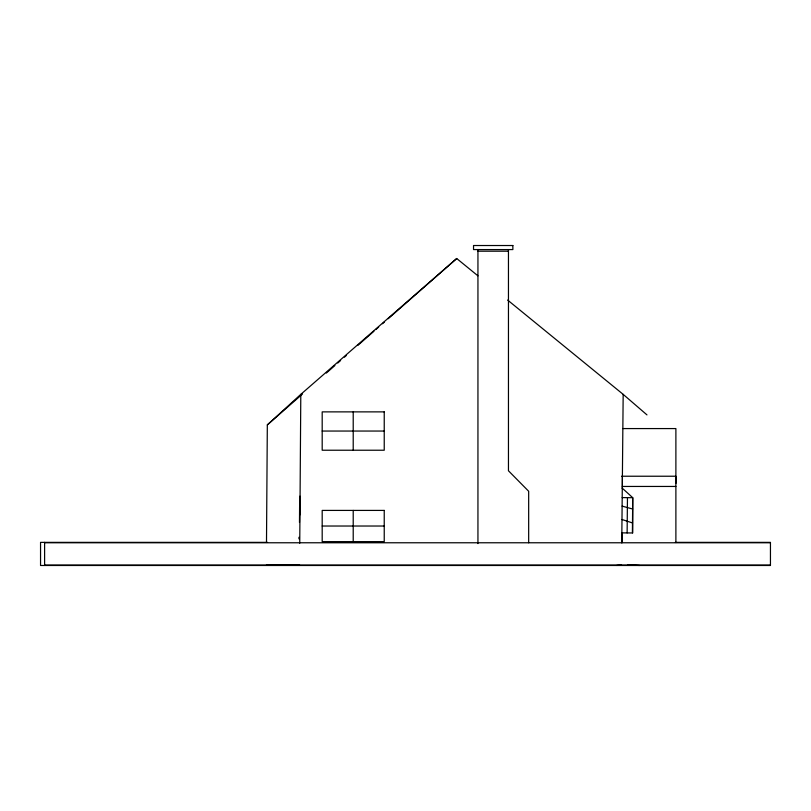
<?xml version="1.0" encoding="UTF-8"?>
<svg xmlns="http://www.w3.org/2000/svg" width="811" height="811" viewBox="0 0 811 811"><rect width="100%" height="100%" fill="white"/><g stroke="black" fill="none" stroke-linecap="round" stroke-linejoin="round"><path stroke-width="1.22" d="M622.392 476.229L622.392 486.448L675.887 486.448M266.495 542.488L267.326 424.903L300.8 394.359L456.715 258.516L477.943 275.841M298.965 538.869L298.975 537.257M299.482 522.456L299.594 507.128M299.746 543.228L300.8 394.359M621.763 542.944L623.172 394.359L507.635 300.07M627.126 532.918L627.461 497.65M267.326 424.903L302.544 393.964M326.336 373.06L334.902 365.538M337.751 363.034L340.61 360.52M344.411 357.175L346.317 355.512M357.742 345.476L373.922 331.263M375.817 329.59L378.676 327.076M382.488 323.731L384.384 322.058M388.195 318.723L456.715 258.516M477.943 251.197L508.456 251.197M622.919 428.573L675.887 428.573L675.887 542.549M322.19 431.046L384.232 431.046M621.55 476.229L675.887 476.229L675.948 483.336M322.19 526.025L384.232 526.025M267.549 542.366L40.55 542.366L40.55 565.48L770.45 565.48L770.45 542.366L675.411 542.366M44.605 542.772L770.45 542.772M44.605 565.074L770.45 565.074M266.332 565.247L299.583 565.074M622.189 497.599L632.732 497.701L632.732 532.979M621.855 532.868L632.398 532.969L632.732 497.701L622.28 488.192M616.684 565.439L621.55 565.074M627.562 564.831L639.585 565.48M622.108 506.115L632.631 509.014M621.986 519.496L632.499 522.953M623.172 394.359L646.975 414.897M622.392 486.245L622.392 488.739M622.392 532.543L622.392 542.549M528.671 542.772L528.671 491.273L508.456 470.775L508.456 249.575M477.943 249.575L477.943 543.583M353.211 411.876L353.211 450.227M353.211 510.413L353.211 541.636M299.948 496.15L299.948 514.803M44.605 542.366L44.605 565.48M512.866 245.52L473.533 245.52L473.533 249.575L512.866 249.575L512.866 245.52M384.232 411.876L322.19 411.876L322.19 450.227L384.232 450.227L384.232 411.876M384.232 510.413L322.19 510.413L322.19 541.636L384.232 541.636L384.232 510.413"/></g></svg>
